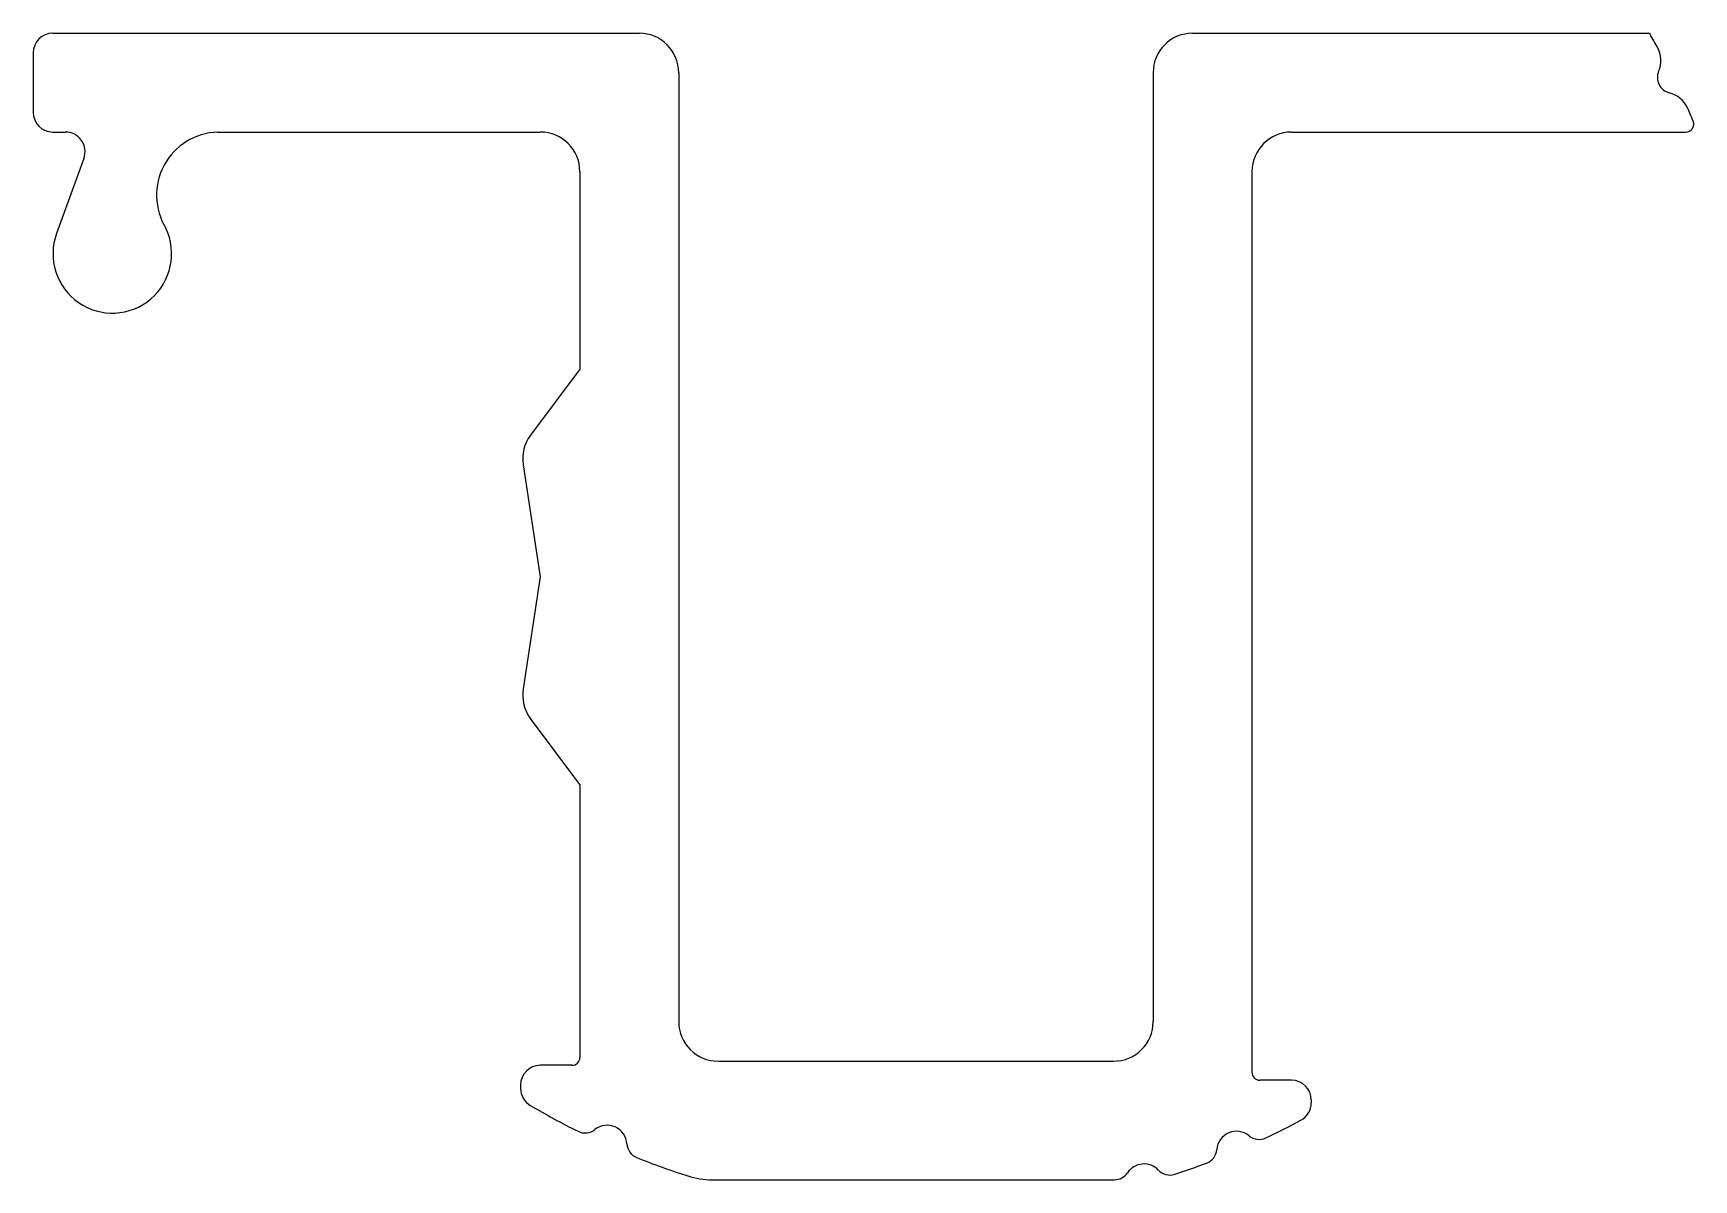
# Model space of a CAD drawing. Extents: x 2870.8 to 2912.8, y 2064.7 to 2093.7.
import ezdxf

# ---------------------------------------------------------------- set-up
doc = ezdxf.new("R2010")
doc.units = 0
doc.layers.add('ANA_ÇIZGI', color=1, linetype='CONTINUOUS')

msp = doc.modelspace()

# ---------------------------------------------------------------- linework, layer by layer
at = {"layer": 'ANA_ÇIZGI', "color": 0}
for p, q in [((2871.296, 2093.666), (2886.122, 2093.666)), ((2900.122, 2093.666), (2911.646, 2093.666)), ((2870.796, 2093.166), (2870.796, 2091.666)), ((2887.122, 2092.666), (2887.122, 2068.666)), ((2899.122, 2092.666), (2899.122, 2068.666)), ((2871.296, 2091.166), (2871.607, 2091.166)), ((2875.458, 2091.166), (2883.622, 2091.166)), ((2902.622, 2091.166), (2912.596, 2091.166)), ((2872.077, 2090.495), (2871.387, 2088.6)), ((2884.622, 2090.166), (2884.622, 2085.166)), ((2901.622, 2090.166), (2901.622, 2067.384)), ((2884.622, 2085.166), (2883.375, 2083.502)), ((2883.186, 2082.75), (2883.622, 2079.916)), ((2883.622, 2079.916), (2883.186, 2077.082)), ((2884.622, 2074.666), (2883.375, 2076.329)), ((2884.622, 2074.666), (2884.622, 2067.761)), ((2884.422, 2067.561), (2883.622, 2067.561)), ((2888.122, 2067.666), (2898.122, 2067.666)), ((2883.122, 2067.061), (2883.122, 2066.978)), ((2902.622, 2067.184), (2901.822, 2067.184)), ((2903.122, 2066.684), (2903.122, 2066.614)), ((2887.967, 2064.666), (2898.142, 2064.666))]:
    msp.add_line(p, q, dxfattribs=at)
for centre, radius, start, end in [((2871.296, 2093.166), 0.5, 90, 180), ((2886.122, 2092.666), 1, 0, 90), ((2900.122, 2092.666), 1, 90, 180), ((2911.646, 2093.616), 0.05, 29.9472, 90), ((2894.446, 2083.707), 19.9, 28.8588, 29.9472), ((2911.262, 2092.974), 0.7, 337.1251, 28.8588), ((2912.275, 2092.546), 0.4, 157.1251, 255.6176), ((2912.002, 2091.481), 0.7, 23.884, 75.6176), ((2871.296, 2091.666), 0.5, 180, 270), ((2894.446, 2083.707), 19.9, 22.8792, 23.884), ((2912.596, 2091.366), 0.2, 270, 22.8792), ((2871.607, 2090.666), 0.5, 340, 90), ((2875.515, 2089.568), 1.599, 92.0356, 211.4349), ((2883.622, 2090.166), 1, 0, 90), ((2902.622, 2090.166), 1, 90, 180), ((2872.797, 2088.087), 1.5, 160, 25.5484), ((2884.175, 2082.902), 1, 143.1301, 188.7462), ((2884.175, 2076.929), 1, 171.2538, 216.8699), ((2888.122, 2068.666), 1, 180, 270), ((2898.122, 2068.666), 1, 270, 0), ((2884.422, 2067.761), 0.2, 270, 0), ((2883.622, 2067.061), 0.5, 90, 180), ((2901.822, 2067.384), 0.2, 180, 270), ((2883.622, 2066.978), 0.5, 180, 239.577), ((2902.622, 2066.684), 0.5, 0, 90), ((2893.446, 2083.707), 19.9, 239.577, 243.5315), ((2902.622, 2066.614), 0.5, 298.2293, 0), ((2885.313, 2065.545), 0.5, 3.431, 128.3222), ((2893.446, 2083.707), 19.9, 295.3716, 298.2293), ((2884.755, 2066.251), 0.4, 243.5315, 308.3222), ((2886.211, 2065.599), 0.4, 183.431, 248.2218), ((2901.23, 2065.392), 0.5, 50.5809, 175.4721), ((2901.802, 2066.088), 0.4, 230.5809, 295.3716), ((2893.446, 2083.707), 19.9, 248.2218, 252.1763), ((2900.333, 2065.463), 0.4, 290.6813, 355.4721), ((2887.967, 2066.666), 2, 252.1763, 270), ((2898.142, 2065.066), 0.4, 270, 326.2495), ((2898.89, 2064.566), 0.5, 43.431, 146.2495), ((2899.544, 2065.185), 0.4, 223.431, 288.2218), ((2893.446, 2083.707), 19.9, 288.2218, 290.6813)]:
    msp.add_arc(centre, radius, start, end, dxfattribs=at)

doc.saveas('drawing.dxf')
